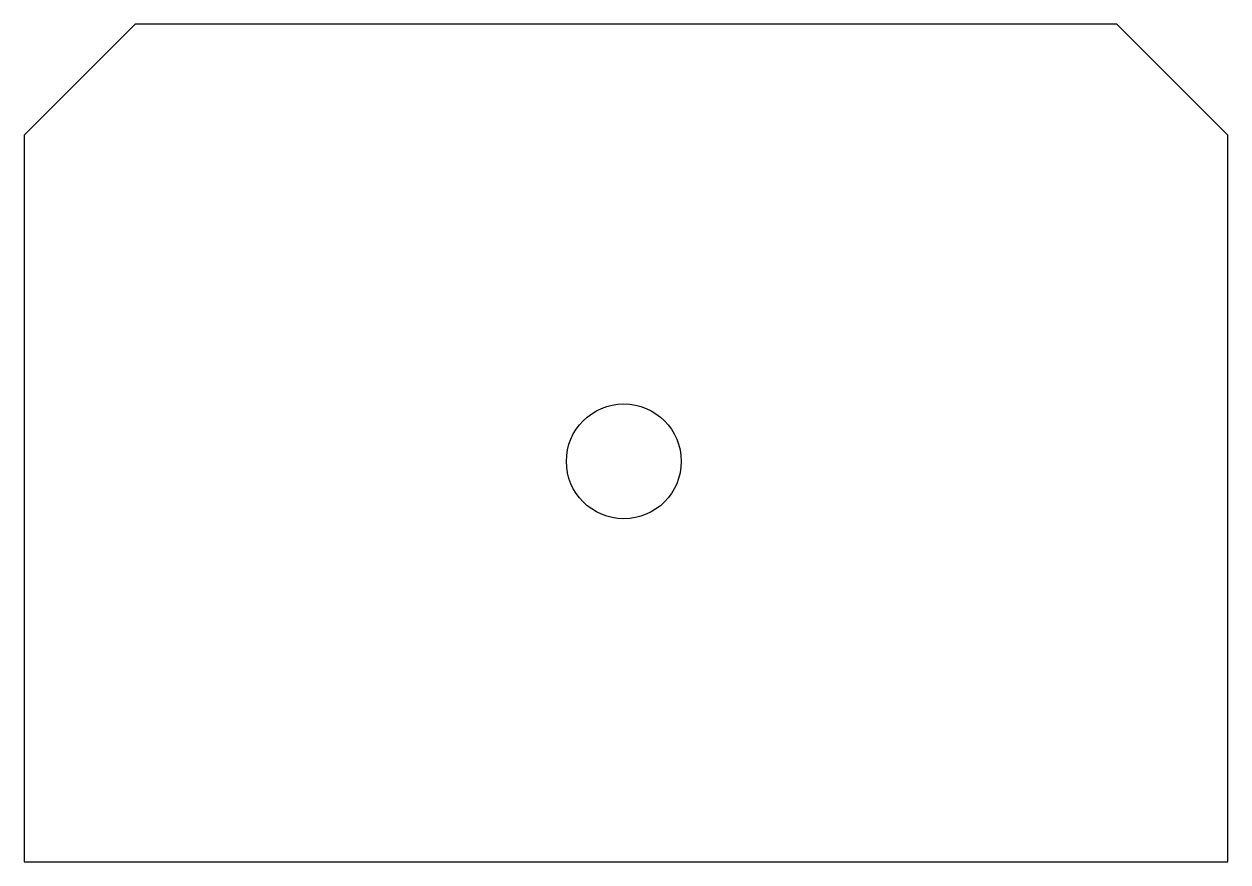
# Model space of a CAD drawing. Header units: millimetres. Extents: x -10.8 to 10.9, y -7.2 to 7.9.
import ezdxf

# ---------------------------------------------------------------- set-up
doc = ezdxf.new("R2010")
doc.units = ezdxf.units.MM
doc.layers.get('0').update_dxf_attribs({"linetype": 'CONTINUOUS'})

msp = doc.modelspace()

# ---------------------------------------------------------------- linework, layer by layer
msp.add_lwpolyline([(10.889, 5.881), (8.889, 7.881), (-8.81, 7.881), (-10.81, 5.881), (-10.81, -7.219), (10.889, -7.219)], close=True)
msp.add_circle((0, 0), 1.035)

doc.saveas('drawing.dxf')
